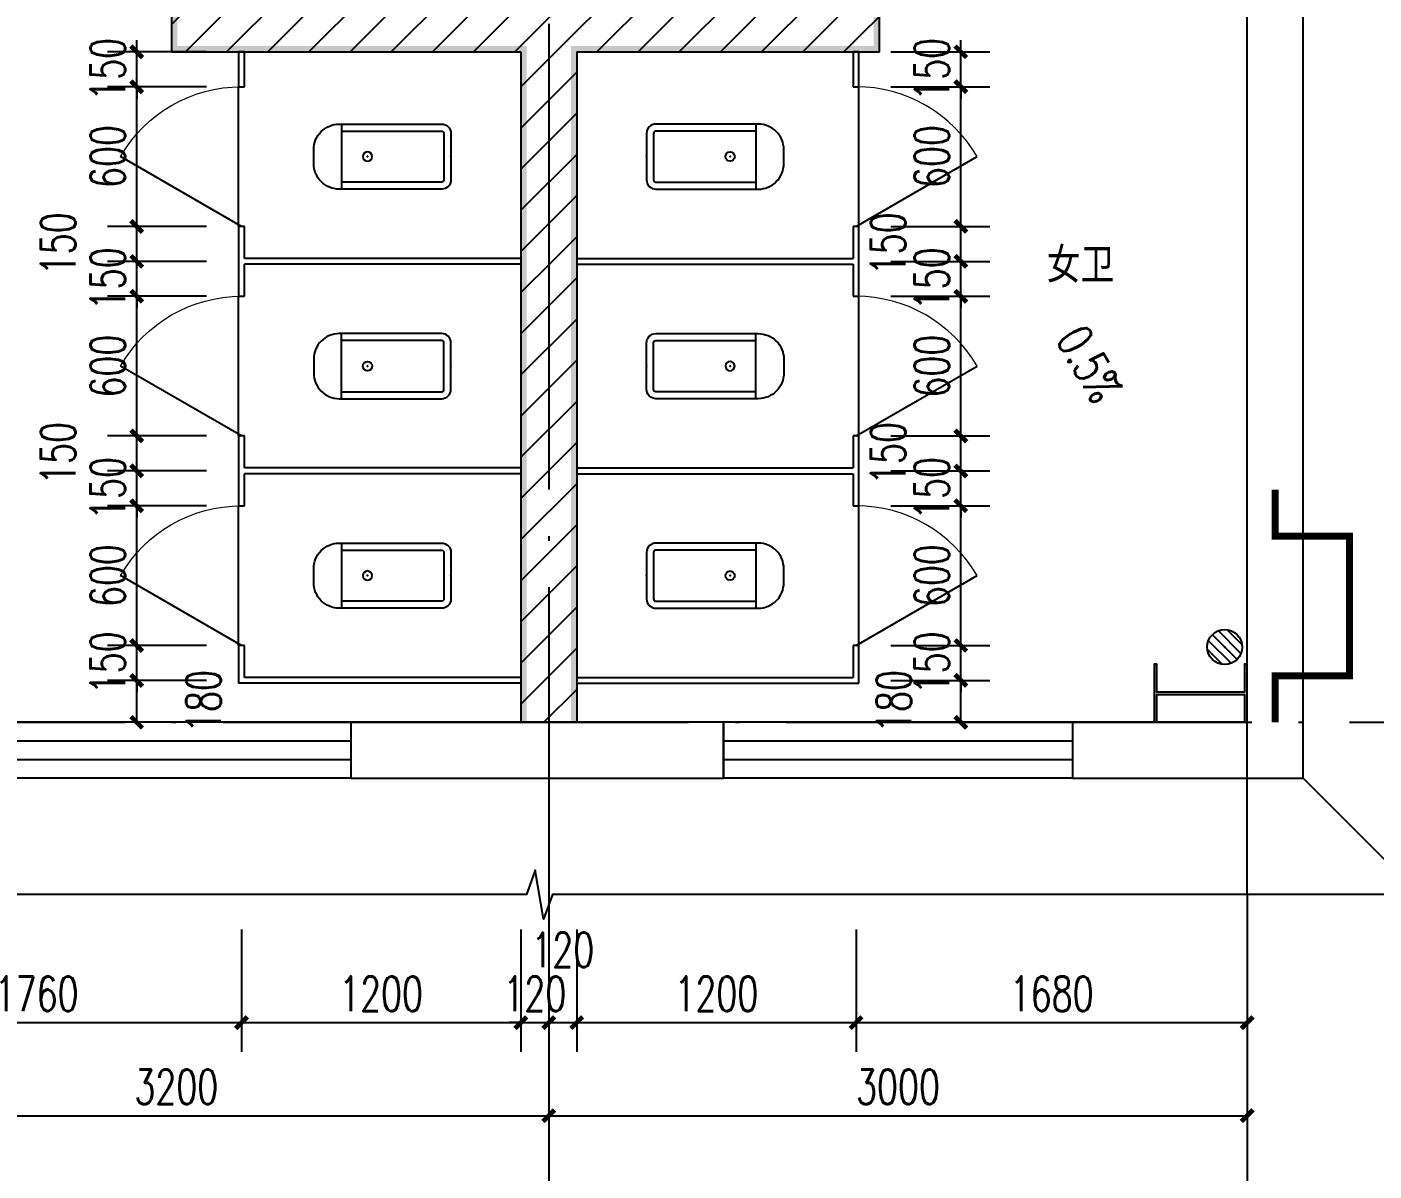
# Model space of a CAD drawing. Extents: x 13898408 to 14113608, y -853943 to -68012.
# Drawn here: x 14096500 to 14102287, y -847825 to -842910 of the extents above; entities that cross this region are included whole.
import ezdxf

# ---------------------------------------------------------------- set-up
doc = ezdxf.new("R2010")
doc.units = 0
doc.header["$LTSCALE"] = 1000
doc.header["$MEASUREMENT"] = 0
doc.linetypes.add('DOTE', pattern=[2.42, 2, -0.2, 0.02, -0.2])
for name, color, linetype in [('AXIS', 3, 'Continuous'), ('COLUMN', 2, 'Continuous'), ('DIM_SYMB', 3, 'Continuous'), ('DOTE', 1, 'DOTE'), ('LVTRY', 6, 'Continuous'), ('PUB_DIM', 3, 'Continuous'), ('PUB_HATCH', 8, 'Continuous'), ('PUB_TEXT', 7, 'Continuous'), ('PUB_WALL', 9, 'Continuous'), ('WALL', 9, 'Continuous'), ('WALL-PARAPET', 6, 'Continuous'), ('WINDOW', 4, 'Continuous')]:
    doc.layers.add(name, color=color, linetype=linetype)
doc.styles.add('_TCH_DIM', font='SIMPLEX', dxfattribs={"bigfont": 'GBCBIG'})
doc.styles.add('_TCH_DIM_T3', font='SIMPLEX', dxfattribs={"width": 0.705882, "bigfont": 'GBCBIG'})
doc.styles.add('YAYA', font='', dxfattribs={"width": 0.8, "height": 1})
doc.styles.get('YAYA').set_extended_font_data('SimSun')
doc.dimstyles.new('_TCH_ARCH&&50', dxfattribs={"dimtxt": 148.75, "dimasz": 50, "dimexe": 125, "dimexo": 150, "dimgap": 50, "dimtad": 1, "dimdec": 0, "dimzin": 0, "dimdsep": 46, "dimtxsty": '_TCH_DIM_T3', "dimblk": 'ARCHTICK', "dimcen": 0.09, "dimclrt": 7, "dimazin": 2, "dimtfac": 1, "dimtdec": 0, "dimtix": 1, "dimtmove": 2, "dimatfit": 3, "dimfxl": 0, "dimtolj": 1, "dimtzin": 0, "dimarcsym": 0})
pattern_1 = [(45, (0, 89.76), (-88.388383, 88.388383), [])]

# ---------------------------------------------------------------- blocks, each defined once
blk = doc.blocks.new('A$C797E1D2B')
at = {"layer": 'COLUMN'}
h = blk.add_hatch(color=256, dxfattribs=at)
h.paths.add_polyline_path([(125, 400), (250, 400), (250, 388), (130, 388), (130, 200), (125, 200)])
h.paths.add_polyline_path([(0, 400), (125, 400), (125, 200), (120, 200), (120, 388), (0, 388)])
h.paths.add_polyline_path([(0, 12), (120, 12), (120, 200), (125, 200), (125, 0), (0, 0)])
h.paths.add_polyline_path([(125, 200), (130, 200), (130, 12), (250, 12), (250, 0), (125, 0)])
blk.add_lwpolyline([(250, 0), (250, 12), (130, 12), (130, 388), (250, 388), (250, 400), (0, 400), (0, 388), (120, 388), (120, 12), (0, 12), (0, 0)], close=True, dxfattribs=at)
blk = doc.blocks.new('$lvtry$00000171')
for p, q in [((-74.2, 10.6), (-10.6, 74.2)), ((-69.8, -27.4), (27.4, 69.8)), ((-53, -53), (53, 53)), ((-27.4, -69.8), (69.8, 27.4)), ((10.6, -74.2), (74.2, -10.6))]:
    blk.add_line(p, q)
blk.add_circle((0, 0), 75)
blk.add_point((0, 0))
blk = doc.blocks.new('$TCHSYS$APDOOR2D')
blk.add_line((0.5, 0), (0, 0.866))
at = {"lineweight": 13}
blk.add_arc((0.5, 0), 1, 120, 180, dxfattribs=at)
blk = doc.blocks.new('$lvtry$00000200')
at = {"color": 0}
for p, q in [((-109.8, -40, 0), (-109.8, -469.7, 0)), ((99.8, -30, 0), (-99.8, -30, 0)), ((109.8, -469.7, 0), (109.8, -40, 0))]:
    blk.add_line(p, q, dxfattribs=at)
at = {"color": 0, "elevation": 0}
blk.add_lwpolyline([(99.8, 0), (-99.8, 0, 0.414214), (-139.8, -40), (-139.8, -479.7, 0.414214), (-29.8, -589.7), (29.8, -589.7, 0.414214), (139.8, -479.7), (139.8, -40, 0.414214)], format="xyb", close=True, dxfattribs=at)
blk.add_lwpolyline([(139.8, -469.7), (-139.8, -469.7)], dxfattribs=at)
at = {"color": 0}
blk.add_circle((0, -358.6, 0), 20, dxfattribs=at)
for centre, start, end in [((-99.8, -40, 0), 90, 180), ((99.8, -40, 0), 0, 90)]:
    blk.add_arc(centre, 10, start, end, dxfattribs=at)
for p in [(0, 0), (0, -358.6, 0)]:
    blk.add_point(p, dxfattribs=at)
blk = doc.blocks.new('$TCHSYS$WIN2D')
for p, q in [((-0.5, 0.5), (0.5, 0.5)), ((-0.5, 0.5), (-0.5, -0.5)), ((0.5, 0.5), (0.5, -0.5)), ((0.5, 0.1667), (-0.5, 0.1667)), ((0.5, -0.1667), (-0.5, -0.1667)), ((-0.5, -0.5), (0.5, -0.5))]:
    blk.add_line(p, q)
blk = doc.blocks.new('_ArchTick')
at = {"color": 0, "linetype": 'ByBlock', "const_width": 0.4}
blk.add_lwpolyline([(-0.5, -0.5), (0.5, 0.5)], dxfattribs=at)
blk = doc.blocks.new('*D831')
at = {"layer": 'AXIS', "color": 0, "lineweight": -2}
for p, q in [((14095541.8, -846787.4), (14095541.8, -847712.4)), ((14098741.8, -846787.4), (14098741.8, -847712.4)), ((14095541.8, -847587.4), (14098741.8, -847587.4))]:
    blk.add_line(p, q, dxfattribs=at)
at = {"layer": 'Defpoints', "color": 0}
for p in [(14095541.8, -846637.4), (14098741.8, -846637.4), (14098741.8, -847587.4)]:
    blk.add_point(p, dxfattribs=at)
at = {"layer": 'AXIS', "color": 0, "lineweight": -2, "xscale": 50, "yscale": 50, "zscale": 50, "rotation": 180}
blk.add_blockref('_ArchTick', (14095541.8, -847587.4), dxfattribs=at)
at = {"layer": 'AXIS', "color": 0, "lineweight": -2, "xscale": 50, "yscale": 50, "zscale": 50}
blk.add_blockref('_ArchTick', (14098741.8, -847587.4), dxfattribs=at)
at = {"layer": 'AXIS', "color": 7, "insert": (14097141.8, -847463.1), "char_height": 148.75, "attachment_point": 5, "style": '_TCH_DIM_T3'}
blk.add_mtext('\\A1;3200', dxfattribs=at)
blk = doc.blocks.new('*D832')
at = {"layer": 'AXIS', "color": 0, "lineweight": -2}
for p, q in [((14098741.8, -846787.4), (14098741.8, -847712.4)), ((14101741.8, -846787.4), (14101741.8, -847712.4)), ((14098741.8, -847587.4), (14101741.8, -847587.4))]:
    blk.add_line(p, q, dxfattribs=at)
at = {"layer": 'Defpoints', "color": 0}
for p in [(14098741.8, -846637.4), (14101741.8, -846637.4), (14101741.8, -847587.4)]:
    blk.add_point(p, dxfattribs=at)
at = {"layer": 'AXIS', "color": 0, "lineweight": -2, "xscale": 50, "yscale": 50, "zscale": 50, "rotation": 180}
blk.add_blockref('_ArchTick', (14098741.8, -847587.4), dxfattribs=at)
at = {"layer": 'AXIS', "color": 0, "lineweight": -2, "xscale": 50, "yscale": 50, "zscale": 50}
blk.add_blockref('_ArchTick', (14101741.8, -847587.4), dxfattribs=at)
at = {"layer": 'AXIS', "color": 7, "insert": (14100241.8, -847463.1), "char_height": 148.75, "attachment_point": 5, "style": '_TCH_DIM_T3'}
blk.add_mtext('\\A1;3000', dxfattribs=at)
blk = doc.blocks.new('*D834')
at = {"layer": 'AXIS', "color": 0, "lineweight": -2}
for p, q in [((14095661.8, -846787.4), (14095661.8, -847312.4)), ((14097421.8, -846787.4), (14097421.8, -847312.4)), ((14095661.8, -847187.4), (14097421.8, -847187.4))]:
    blk.add_line(p, q, dxfattribs=at)
at = {"layer": 'Defpoints', "color": 0}
for p in [(14095661.8, -846637.4), (14097421.8, -846637.4), (14097421.8, -847187.4)]:
    blk.add_point(p, dxfattribs=at)
at = {"layer": 'AXIS', "color": 0, "lineweight": -2, "xscale": 50, "yscale": 50, "zscale": 50, "rotation": 180}
blk.add_blockref('_ArchTick', (14095661.8, -847187.4), dxfattribs=at)
at = {"layer": 'AXIS', "color": 0, "lineweight": -2, "xscale": 50, "yscale": 50, "zscale": 50}
blk.add_blockref('_ArchTick', (14097421.8, -847187.4), dxfattribs=at)
at = {"layer": 'AXIS', "color": 7, "insert": (14096541.8, -847063.1), "char_height": 148.75, "attachment_point": 5, "style": '_TCH_DIM_T3'}
blk.add_mtext('\\A1;1760', dxfattribs=at)
blk = doc.blocks.new('*D835')
at = {"layer": 'AXIS', "color": 0, "lineweight": -2}
for p, q in [((14097421.8, -846787.4), (14097421.8, -847312.4)), ((14098621.8, -846787.4), (14098621.8, -847312.4)), ((14097421.8, -847187.4), (14098621.8, -847187.4))]:
    blk.add_line(p, q, dxfattribs=at)
at = {"layer": 'Defpoints', "color": 0}
for p in [(14097421.8, -846637.4), (14098621.8, -846637.4), (14098621.8, -847187.4)]:
    blk.add_point(p, dxfattribs=at)
at = {"layer": 'AXIS', "color": 0, "lineweight": -2, "xscale": 50, "yscale": 50, "zscale": 50, "rotation": 180}
blk.add_blockref('_ArchTick', (14097421.8, -847187.4), dxfattribs=at)
at = {"layer": 'AXIS', "color": 0, "lineweight": -2, "xscale": 50, "yscale": 50, "zscale": 50}
blk.add_blockref('_ArchTick', (14098621.8, -847187.4), dxfattribs=at)
at = {"layer": 'AXIS', "color": 7, "insert": (14098021.8, -847063.1), "char_height": 148.75, "attachment_point": 5, "style": '_TCH_DIM_T3'}
blk.add_mtext('\\A1;1200', dxfattribs=at)
blk = doc.blocks.new('*D836')
at = {"layer": 'AXIS', "color": 0, "lineweight": -2}
for p, q in [((14098621.8, -846787.4), (14098621.8, -847312.4)), ((14098741.8, -846787.4), (14098741.8, -847312.4)), ((14098621.8, -847187.4), (14098571.8, -847187.4)), ((14098621.8, -847187.4), (14098741.8, -847187.4)), ((14098741.8, -847187.4), (14098791.8, -847187.4))]:
    blk.add_line(p, q, dxfattribs=at)
at = {"layer": 'Defpoints', "color": 0}
for p in [(14098621.8, -846637.4), (14098741.8, -846637.4), (14098741.8, -847187.4)]:
    blk.add_point(p, dxfattribs=at)
at = {"layer": 'AXIS', "color": 0, "lineweight": -2, "xscale": 50, "yscale": 50, "zscale": 50}
blk.add_blockref('_ArchTick', (14098621.8, -847187.4), dxfattribs=at)
at = {"layer": 'AXIS', "color": 0, "lineweight": -2, "xscale": 50, "yscale": 50, "zscale": 50, "rotation": 180}
blk.add_blockref('_ArchTick', (14098741.8, -847187.4), dxfattribs=at)
at = {"layer": 'AXIS', "color": 7, "insert": (14098681.8, -847063.1), "char_height": 148.75, "attachment_point": 5, "style": '_TCH_DIM_T3'}
blk.add_mtext('\\A1;120', dxfattribs=at)
blk = doc.blocks.new('*D837')
at = {"layer": 'AXIS', "color": 0, "lineweight": -2}
for p, q in [((14098741.8, -846787.4), (14098741.8, -847312.4)), ((14098861.8, -846787.4), (14098861.8, -847312.4)), ((14098741.8, -847187.4), (14098861.8, -847187.4))]:
    blk.add_line(p, q, dxfattribs=at)
at = {"layer": 'Defpoints', "color": 0}
for p in [(14098741.8, -846637.4), (14098861.8, -846637.4), (14098861.8, -847187.4)]:
    blk.add_point(p, dxfattribs=at)
at = {"layer": 'AXIS', "color": 0, "lineweight": -2, "xscale": 50, "yscale": 50, "zscale": 50, "rotation": 180}
blk.add_blockref('_ArchTick', (14098741.8, -847187.4), dxfattribs=at)
at = {"layer": 'AXIS', "color": 0, "lineweight": -2, "xscale": 50, "yscale": 50, "zscale": 50}
blk.add_blockref('_ArchTick', (14098861.8, -847187.4), dxfattribs=at)
at = {"layer": 'AXIS', "color": 7, "insert": (14098801.8, -846874.9), "char_height": 148.75, "attachment_point": 5, "style": '_TCH_DIM_T3'}
blk.add_mtext('\\A1;120', dxfattribs=at)
blk = doc.blocks.new('*D838')
at = {"layer": 'AXIS', "color": 0, "lineweight": -2}
for p, q in [((14098861.8, -846787.4), (14098861.8, -847312.4)), ((14100061.8, -846787.4), (14100061.8, -847312.4)), ((14098861.8, -847187.4), (14100061.8, -847187.4))]:
    blk.add_line(p, q, dxfattribs=at)
at = {"layer": 'Defpoints', "color": 0}
for p in [(14098861.8, -846637.4), (14100061.8, -846637.4), (14100061.8, -847187.4)]:
    blk.add_point(p, dxfattribs=at)
at = {"layer": 'AXIS', "color": 0, "lineweight": -2, "xscale": 50, "yscale": 50, "zscale": 50, "rotation": 180}
blk.add_blockref('_ArchTick', (14098861.8, -847187.4), dxfattribs=at)
at = {"layer": 'AXIS', "color": 0, "lineweight": -2, "xscale": 50, "yscale": 50, "zscale": 50}
blk.add_blockref('_ArchTick', (14100061.8, -847187.4), dxfattribs=at)
at = {"layer": 'AXIS', "color": 7, "insert": (14099461.8, -847063.1), "char_height": 148.75, "attachment_point": 5, "style": '_TCH_DIM_T3'}
blk.add_mtext('\\A1;1200', dxfattribs=at)
blk = doc.blocks.new('*D839')
at = {"layer": 'AXIS', "color": 0, "lineweight": -2}
for p, q in [((14100061.8, -846787.4), (14100061.8, -847312.4)), ((14101741.8, -846787.4), (14101741.8, -847312.4)), ((14100061.8, -847187.4), (14101741.8, -847187.4))]:
    blk.add_line(p, q, dxfattribs=at)
at = {"layer": 'Defpoints', "color": 0}
for p in [(14100061.8, -846637.4), (14101741.8, -846637.4), (14101741.8, -847187.4)]:
    blk.add_point(p, dxfattribs=at)
at = {"layer": 'AXIS', "color": 0, "lineweight": -2, "xscale": 50, "yscale": 50, "zscale": 50, "rotation": 180}
blk.add_blockref('_ArchTick', (14100061.8, -847187.4), dxfattribs=at)
at = {"layer": 'AXIS', "color": 0, "lineweight": -2, "xscale": 50, "yscale": 50, "zscale": 50}
blk.add_blockref('_ArchTick', (14101741.8, -847187.4), dxfattribs=at)
at = {"layer": 'AXIS', "color": 7, "insert": (14100901.8, -847063.1), "char_height": 148.75, "attachment_point": 5, "style": '_TCH_DIM_T3'}
blk.add_mtext('\\A1;1680', dxfattribs=at)
blk = doc.blocks.new('*D863')
at = {"layer": 'Defpoints', "color": 0}
for p in [(14100061.8, -845717.4), (14100511.8, -845717.4), (14100061.8, -845897.4)]:
    blk.add_point(p, dxfattribs=at)
at = {"layer": 'PUB_DIM', "color": 0, "lineweight": -2}
for p, q in [((14100211.8, -845717.4), (14100636.8, -845717.4)), ((14100511.8, -845897.4), (14100511.8, -845717.4)), ((14100211.8, -845897.4), (14100636.8, -845897.4))]:
    blk.add_line(p, q, dxfattribs=at)
at = {"layer": 'PUB_DIM', "color": 0, "lineweight": -2, "xscale": 50, "yscale": 50, "zscale": 50}
for p, rotation in [((14100511.8, -845717.4), 90), ((14100511.8, -845897.4), 270)]:
    blk.add_blockref('_ArchTick', p, dxfattribs=dict(at, rotation=rotation))
at = {"layer": 'PUB_DIM', "color": 7, "insert": (14100224.3, -845807.4), "char_height": 148.75, "attachment_point": 5, "rotation": 90, "style": '_TCH_DIM_T3'}
blk.add_mtext('\\A1;180', dxfattribs=at)
blk = doc.blocks.new('*D864')
at = {"layer": 'Defpoints', "color": 0}
for p in [(14100061.8, -845567.4), (14100511.8, -845567.4), (14100061.8, -845717.4)]:
    blk.add_point(p, dxfattribs=at)
at = {"layer": 'PUB_DIM', "color": 0, "lineweight": -2}
for p, q in [((14100511.8, -845567.4), (14100511.8, -845517.4)), ((14100211.8, -845567.4), (14100636.8, -845567.4)), ((14100511.8, -845717.4), (14100511.8, -845567.4)), ((14100211.8, -845717.4), (14100636.8, -845717.4)), ((14100511.8, -845717.4), (14100511.8, -845767.4))]:
    blk.add_line(p, q, dxfattribs=at)
at = {"layer": 'PUB_DIM', "color": 0, "lineweight": -2, "xscale": 50, "yscale": 50, "zscale": 50}
for p, rotation in [((14100511.8, -845567.4), 270), ((14100511.8, -845717.4), 90)]:
    blk.add_blockref('_ArchTick', p, dxfattribs=dict(at, rotation=rotation))
at = {"layer": 'PUB_DIM', "color": 7, "insert": (14100387.4, -845642.4), "char_height": 148.75, "attachment_point": 5, "rotation": 90, "style": '_TCH_DIM_T3'}
blk.add_mtext('\\A1;150', dxfattribs=at)
blk = doc.blocks.new('*D865')
at = {"layer": 'Defpoints', "color": 0}
for p in [(14100061.8, -844967.4), (14100511.8, -844967.4), (14100061.8, -845567.4)]:
    blk.add_point(p, dxfattribs=at)
at = {"layer": 'PUB_DIM', "color": 0, "lineweight": -2}
for p, q in [((14100211.8, -844967.4), (14100636.8, -844967.4)), ((14100511.8, -845567.4), (14100511.8, -844967.4)), ((14100211.8, -845567.4), (14100636.8, -845567.4))]:
    blk.add_line(p, q, dxfattribs=at)
at = {"layer": 'PUB_DIM', "color": 0, "lineweight": -2, "xscale": 50, "yscale": 50, "zscale": 50}
for p, rotation in [((14100511.8, -844967.4), 90), ((14100511.8, -845567.4), 270)]:
    blk.add_blockref('_ArchTick', p, dxfattribs=dict(at, rotation=rotation))
at = {"layer": 'PUB_DIM', "color": 7, "insert": (14100387.4, -845267.4), "char_height": 148.75, "attachment_point": 5, "rotation": 90, "style": '_TCH_DIM_T3'}
blk.add_mtext('\\A1;600', dxfattribs=at)
blk = doc.blocks.new('*D866')
at = {"layer": 'Defpoints', "color": 0}
for p in [(14100061.8, -844817.4), (14100511.8, -844817.4), (14100061.8, -844967.4)]:
    blk.add_point(p, dxfattribs=at)
at = {"layer": 'PUB_DIM', "color": 0, "lineweight": -2}
for p, q in [((14100511.8, -844817.4), (14100511.8, -844767.4)), ((14100211.8, -844817.4), (14100636.8, -844817.4)), ((14100511.8, -844967.4), (14100511.8, -844817.4)), ((14100211.8, -844967.4), (14100636.8, -844967.4)), ((14100511.8, -844967.4), (14100511.8, -845017.4))]:
    blk.add_line(p, q, dxfattribs=at)
at = {"layer": 'PUB_DIM', "color": 0, "lineweight": -2, "xscale": 50, "yscale": 50, "zscale": 50}
for p, rotation in [((14100511.8, -844817.4), 270), ((14100511.8, -844967.4), 90)]:
    blk.add_blockref('_ArchTick', p, dxfattribs=dict(at, rotation=rotation))
at = {"layer": 'PUB_DIM', "color": 7, "insert": (14100387.4, -844892.4), "char_height": 148.75, "attachment_point": 5, "rotation": 90, "style": '_TCH_DIM_T3'}
blk.add_mtext('\\A1;150', dxfattribs=at)
blk = doc.blocks.new('*D867')
at = {"layer": 'Defpoints', "color": 0}
for p in [(14100061.8, -844667.4), (14100511.8, -844667.4), (14100061.8, -844817.4)]:
    blk.add_point(p, dxfattribs=at)
at = {"layer": 'PUB_DIM', "color": 0, "lineweight": -2}
for p, q in [((14100211.8, -844667.4), (14100636.8, -844667.4)), ((14100511.8, -844817.4), (14100511.8, -844667.4)), ((14100211.8, -844817.4), (14100636.8, -844817.4))]:
    blk.add_line(p, q, dxfattribs=at)
at = {"layer": 'PUB_DIM', "color": 0, "lineweight": -2, "xscale": 50, "yscale": 50, "zscale": 50}
for p, rotation in [((14100511.8, -844667.4), 90), ((14100511.8, -844817.4), 270)]:
    blk.add_blockref('_ArchTick', p, dxfattribs=dict(at, rotation=rotation))
at = {"layer": 'PUB_DIM', "color": 7, "insert": (14100199.3, -844742.4), "char_height": 148.75, "attachment_point": 5, "rotation": 90, "style": '_TCH_DIM_T3'}
blk.add_mtext('\\A1;150', dxfattribs=at)
blk = doc.blocks.new('*D868')
at = {"layer": 'Defpoints', "color": 0}
for p in [(14100061.8, -844067.4), (14100511.8, -844067.4), (14100061.8, -844667.4)]:
    blk.add_point(p, dxfattribs=at)
at = {"layer": 'PUB_DIM', "color": 0, "lineweight": -2}
for p, q in [((14100211.8, -844067.4), (14100636.8, -844067.4)), ((14100511.8, -844667.4), (14100511.8, -844067.4)), ((14100211.8, -844667.4), (14100636.8, -844667.4))]:
    blk.add_line(p, q, dxfattribs=at)
at = {"layer": 'PUB_DIM', "color": 0, "lineweight": -2, "xscale": 50, "yscale": 50, "zscale": 50}
for p, rotation in [((14100511.8, -844067.4), 90), ((14100511.8, -844667.4), 270)]:
    blk.add_blockref('_ArchTick', p, dxfattribs=dict(at, rotation=rotation))
at = {"layer": 'PUB_DIM', "color": 7, "insert": (14100387.4, -844367.4), "char_height": 148.75, "attachment_point": 5, "rotation": 90, "style": '_TCH_DIM_T3'}
blk.add_mtext('\\A1;600', dxfattribs=at)
blk = doc.blocks.new('*D869')
at = {"layer": 'Defpoints', "color": 0}
for p in [(14100061.8, -843917.4), (14100511.8, -843917.4), (14100061.8, -844067.4)]:
    blk.add_point(p, dxfattribs=at)
at = {"layer": 'PUB_DIM', "color": 0, "lineweight": -2}
for p, q in [((14100511.8, -843917.4), (14100511.8, -843867.4)), ((14100211.8, -843917.4), (14100636.8, -843917.4)), ((14100511.8, -844067.4), (14100511.8, -843917.4)), ((14100211.8, -844067.4), (14100636.8, -844067.4)), ((14100511.8, -844067.4), (14100511.8, -844117.4))]:
    blk.add_line(p, q, dxfattribs=at)
at = {"layer": 'PUB_DIM', "color": 0, "lineweight": -2, "xscale": 50, "yscale": 50, "zscale": 50}
for p, rotation in [((14100511.8, -843917.4), 270), ((14100511.8, -844067.4), 90)]:
    blk.add_blockref('_ArchTick', p, dxfattribs=dict(at, rotation=rotation))
at = {"layer": 'PUB_DIM', "color": 7, "insert": (14100387.4, -843992.4), "char_height": 148.75, "attachment_point": 5, "rotation": 90, "style": '_TCH_DIM_T3'}
blk.add_mtext('\\A1;150', dxfattribs=at)
blk = doc.blocks.new('*D870')
at = {"layer": 'Defpoints', "color": 0}
for p in [(14100061.8, -843767.4), (14100511.8, -843767.4), (14100061.8, -843917.4)]:
    blk.add_point(p, dxfattribs=at)
at = {"layer": 'PUB_DIM', "color": 0, "lineweight": -2}
for p, q in [((14100211.8, -843767.4), (14100636.8, -843767.4)), ((14100511.8, -843917.4), (14100511.8, -843767.4)), ((14100211.8, -843917.4), (14100636.8, -843917.4))]:
    blk.add_line(p, q, dxfattribs=at)
at = {"layer": 'PUB_DIM', "color": 0, "lineweight": -2, "xscale": 50, "yscale": 50, "zscale": 50}
for p, rotation in [((14100511.8, -843767.4), 90), ((14100511.8, -843917.4), 270)]:
    blk.add_blockref('_ArchTick', p, dxfattribs=dict(at, rotation=rotation))
at = {"layer": 'PUB_DIM', "color": 7, "insert": (14100199.3, -843842.4), "char_height": 148.75, "attachment_point": 5, "rotation": 90, "style": '_TCH_DIM_T3'}
blk.add_mtext('\\A1;150', dxfattribs=at)
blk = doc.blocks.new('*D871')
at = {"layer": 'Defpoints', "color": 0}
for p in [(14100061.8, -843167.4), (14100511.8, -843167.4), (14100061.8, -843767.4)]:
    blk.add_point(p, dxfattribs=at)
at = {"layer": 'PUB_DIM', "color": 0, "lineweight": -2}
for p, q in [((14100211.8, -843167.4), (14100636.8, -843167.4)), ((14100511.8, -843767.4), (14100511.8, -843167.4)), ((14100211.8, -843767.4), (14100636.8, -843767.4))]:
    blk.add_line(p, q, dxfattribs=at)
at = {"layer": 'PUB_DIM', "color": 0, "lineweight": -2, "xscale": 50, "yscale": 50, "zscale": 50}
for p, rotation in [((14100511.8, -843167.4), 90), ((14100511.8, -843767.4), 270)]:
    blk.add_blockref('_ArchTick', p, dxfattribs=dict(at, rotation=rotation))
at = {"layer": 'PUB_DIM', "color": 7, "insert": (14100387.4, -843467.4), "char_height": 148.75, "attachment_point": 5, "rotation": 90, "style": '_TCH_DIM_T3'}
blk.add_mtext('\\A1;600', dxfattribs=at)
blk = doc.blocks.new('*D872')
at = {"layer": 'Defpoints', "color": 0}
for p in [(14100061.8, -843017.4), (14100511.8, -843017.4), (14100061.8, -843167.4)]:
    blk.add_point(p, dxfattribs=at)
at = {"layer": 'PUB_DIM', "color": 0, "lineweight": -2}
for p, q in [((14100211.8, -843017.4), (14100636.8, -843017.4)), ((14100511.8, -843017.4), (14100511.8, -842967.4)), ((14100511.8, -843167.4), (14100511.8, -843017.4)), ((14100211.8, -843167.4), (14100636.8, -843167.4)), ((14100511.8, -843167.4), (14100511.8, -843217.4))]:
    blk.add_line(p, q, dxfattribs=at)
at = {"layer": 'PUB_DIM', "color": 0, "lineweight": -2, "xscale": 50, "yscale": 50, "zscale": 50}
for p, rotation in [((14100511.8, -843017.4), 270), ((14100511.8, -843167.4), 90)]:
    blk.add_blockref('_ArchTick', p, dxfattribs=dict(at, rotation=rotation))
at = {"layer": 'PUB_DIM', "color": 7, "insert": (14100387.4, -843092.4), "char_height": 148.75, "attachment_point": 5, "rotation": 90, "style": '_TCH_DIM_T3'}
blk.add_mtext('\\A1;150', dxfattribs=at)
blk = doc.blocks.new('*D874')
at = {"layer": 'Defpoints', "color": 0}
for p in [(14096971.8, -845717.4), (14097421.8, -845717.4), (14097421.8, -845897.4)]:
    blk.add_point(p, dxfattribs=at)
at = {"layer": 'PUB_DIM', "color": 0, "lineweight": -2}
for p, q in [((14097271.8, -845717.4), (14096846.8, -845717.4)), ((14096971.8, -845897.4), (14096971.8, -845717.4)), ((14097271.8, -845897.4), (14096846.8, -845897.4))]:
    blk.add_line(p, q, dxfattribs=at)
at = {"layer": 'PUB_DIM', "color": 0, "lineweight": -2, "xscale": 50, "yscale": 50, "zscale": 50}
for p, rotation in [((14096971.8, -845717.4), 90), ((14096971.8, -845897.4), 270)]:
    blk.add_blockref('_ArchTick', p, dxfattribs=dict(at, rotation=rotation))
at = {"layer": 'PUB_DIM', "color": 7, "insert": (14097259.3, -845807.4), "char_height": 148.75, "attachment_point": 5, "rotation": 90, "style": '_TCH_DIM_T3'}
blk.add_mtext('\\A1;180', dxfattribs=at)
blk = doc.blocks.new('*D875')
at = {"layer": 'Defpoints', "color": 0}
for p in [(14096971.8, -845567.4), (14097421.8, -845567.4), (14097421.8, -845717.4)]:
    blk.add_point(p, dxfattribs=at)
at = {"layer": 'PUB_DIM', "color": 0, "lineweight": -2}
for p, q in [((14096971.8, -845567.4), (14096971.8, -845517.4)), ((14097271.8, -845567.4), (14096846.8, -845567.4)), ((14096971.8, -845717.4), (14096971.8, -845567.4)), ((14097271.8, -845717.4), (14096846.8, -845717.4)), ((14096971.8, -845717.4), (14096971.8, -845767.4))]:
    blk.add_line(p, q, dxfattribs=at)
at = {"layer": 'PUB_DIM', "color": 0, "lineweight": -2, "xscale": 50, "yscale": 50, "zscale": 50}
for p, rotation in [((14096971.8, -845567.4), 270), ((14096971.8, -845717.4), 90)]:
    blk.add_blockref('_ArchTick', p, dxfattribs=dict(at, rotation=rotation))
at = {"layer": 'PUB_DIM', "color": 7, "insert": (14096847.4, -845642.4), "char_height": 148.75, "attachment_point": 5, "rotation": 90, "style": '_TCH_DIM_T3'}
blk.add_mtext('\\A1;150', dxfattribs=at)
blk = doc.blocks.new('*D876')
at = {"layer": 'Defpoints', "color": 0}
for p in [(14096971.8, -844967.4), (14097421.8, -844967.4), (14097421.8, -845567.4)]:
    blk.add_point(p, dxfattribs=at)
at = {"layer": 'PUB_DIM', "color": 0, "lineweight": -2}
for p, q in [((14097271.8, -844967.4), (14096846.8, -844967.4)), ((14096971.8, -845567.4), (14096971.8, -844967.4)), ((14097271.8, -845567.4), (14096846.8, -845567.4))]:
    blk.add_line(p, q, dxfattribs=at)
at = {"layer": 'PUB_DIM', "color": 0, "lineweight": -2, "xscale": 50, "yscale": 50, "zscale": 50}
for p, rotation in [((14096971.8, -844967.4), 90), ((14096971.8, -845567.4), 270)]:
    blk.add_blockref('_ArchTick', p, dxfattribs=dict(at, rotation=rotation))
at = {"layer": 'PUB_DIM', "color": 7, "insert": (14096847.4, -845267.4), "char_height": 148.75, "attachment_point": 5, "rotation": 90, "style": '_TCH_DIM_T3'}
blk.add_mtext('\\A1;600', dxfattribs=at)
blk = doc.blocks.new('*D877')
at = {"layer": 'Defpoints', "color": 0}
for p in [(14096971.8, -844817.4), (14097421.8, -844817.4), (14097421.8, -844967.4)]:
    blk.add_point(p, dxfattribs=at)
at = {"layer": 'PUB_DIM', "color": 0, "lineweight": -2}
for p, q in [((14096971.8, -844817.4), (14096971.8, -844767.4)), ((14097271.8, -844817.4), (14096846.8, -844817.4)), ((14096971.8, -844967.4), (14096971.8, -844817.4)), ((14097271.8, -844967.4), (14096846.8, -844967.4)), ((14096971.8, -844967.4), (14096971.8, -845017.4))]:
    blk.add_line(p, q, dxfattribs=at)
at = {"layer": 'PUB_DIM', "color": 0, "lineweight": -2, "xscale": 50, "yscale": 50, "zscale": 50}
for p, rotation in [((14096971.8, -844817.4), 270), ((14096971.8, -844967.4), 90)]:
    blk.add_blockref('_ArchTick', p, dxfattribs=dict(at, rotation=rotation))
at = {"layer": 'PUB_DIM', "color": 7, "insert": (14096847.4, -844892.4), "char_height": 148.75, "attachment_point": 5, "rotation": 90, "style": '_TCH_DIM_T3'}
blk.add_mtext('\\A1;150', dxfattribs=at)
blk = doc.blocks.new('*D878')
at = {"layer": 'Defpoints', "color": 0}
for p in [(14096971.8, -844667.4), (14097421.8, -844667.4), (14097421.8, -844817.4)]:
    blk.add_point(p, dxfattribs=at)
at = {"layer": 'PUB_DIM', "color": 0, "lineweight": -2}
for p, q in [((14097271.8, -844667.4), (14096846.8, -844667.4)), ((14096971.8, -844817.4), (14096971.8, -844667.4)), ((14097271.8, -844817.4), (14096846.8, -844817.4))]:
    blk.add_line(p, q, dxfattribs=at)
at = {"layer": 'PUB_DIM', "color": 0, "lineweight": -2, "xscale": 50, "yscale": 50, "zscale": 50}
for p, rotation in [((14096971.8, -844667.4), 90), ((14096971.8, -844817.4), 270)]:
    blk.add_blockref('_ArchTick', p, dxfattribs=dict(at, rotation=rotation))
at = {"layer": 'PUB_DIM', "color": 7, "insert": (14096634.3, -844742.4), "char_height": 148.75, "attachment_point": 5, "rotation": 90, "style": '_TCH_DIM_T3'}
blk.add_mtext('\\A1;150', dxfattribs=at)
blk = doc.blocks.new('*D879')
at = {"layer": 'Defpoints', "color": 0}
for p in [(14096971.8, -844067.4), (14097421.8, -844067.4), (14097421.8, -844667.4)]:
    blk.add_point(p, dxfattribs=at)
at = {"layer": 'PUB_DIM', "color": 0, "lineweight": -2}
for p, q in [((14097271.8, -844067.4), (14096846.8, -844067.4)), ((14096971.8, -844667.4), (14096971.8, -844067.4)), ((14097271.8, -844667.4), (14096846.8, -844667.4))]:
    blk.add_line(p, q, dxfattribs=at)
at = {"layer": 'PUB_DIM', "color": 0, "lineweight": -2, "xscale": 50, "yscale": 50, "zscale": 50}
for p, rotation in [((14096971.8, -844067.4), 90), ((14096971.8, -844667.4), 270)]:
    blk.add_blockref('_ArchTick', p, dxfattribs=dict(at, rotation=rotation))
at = {"layer": 'PUB_DIM', "color": 7, "insert": (14096847.4, -844367.4), "char_height": 148.75, "attachment_point": 5, "rotation": 90, "style": '_TCH_DIM_T3'}
blk.add_mtext('\\A1;600', dxfattribs=at)
blk = doc.blocks.new('*D880')
at = {"layer": 'Defpoints', "color": 0}
for p in [(14096971.8, -843917.4), (14097421.8, -843917.4), (14097421.8, -844067.4)]:
    blk.add_point(p, dxfattribs=at)
at = {"layer": 'PUB_DIM', "color": 0, "lineweight": -2}
for p, q in [((14096971.8, -843917.4), (14096971.8, -843867.4)), ((14097271.8, -843917.4), (14096846.8, -843917.4)), ((14096971.8, -844067.4), (14096971.8, -843917.4)), ((14097271.8, -844067.4), (14096846.8, -844067.4)), ((14096971.8, -844067.4), (14096971.8, -844117.4))]:
    blk.add_line(p, q, dxfattribs=at)
at = {"layer": 'PUB_DIM', "color": 0, "lineweight": -2, "xscale": 50, "yscale": 50, "zscale": 50}
for p, rotation in [((14096971.8, -843917.4), 270), ((14096971.8, -844067.4), 90)]:
    blk.add_blockref('_ArchTick', p, dxfattribs=dict(at, rotation=rotation))
at = {"layer": 'PUB_DIM', "color": 7, "insert": (14096847.4, -843992.4), "char_height": 148.75, "attachment_point": 5, "rotation": 90, "style": '_TCH_DIM_T3'}
blk.add_mtext('\\A1;150', dxfattribs=at)
blk = doc.blocks.new('*D881')
at = {"layer": 'Defpoints', "color": 0}
for p in [(14096971.8, -843767.4), (14097421.8, -843767.4), (14097421.8, -843917.4)]:
    blk.add_point(p, dxfattribs=at)
at = {"layer": 'PUB_DIM', "color": 0, "lineweight": -2}
for p, q in [((14097271.8, -843767.4), (14096846.8, -843767.4)), ((14096971.8, -843917.4), (14096971.8, -843767.4)), ((14097271.8, -843917.4), (14096846.8, -843917.4))]:
    blk.add_line(p, q, dxfattribs=at)
at = {"layer": 'PUB_DIM', "color": 0, "lineweight": -2, "xscale": 50, "yscale": 50, "zscale": 50}
for p, rotation in [((14096971.8, -843767.4), 90), ((14096971.8, -843917.4), 270)]:
    blk.add_blockref('_ArchTick', p, dxfattribs=dict(at, rotation=rotation))
at = {"layer": 'PUB_DIM', "color": 7, "insert": (14096634.3, -843842.4), "char_height": 148.75, "attachment_point": 5, "rotation": 90, "style": '_TCH_DIM_T3'}
blk.add_mtext('\\A1;150', dxfattribs=at)
blk = doc.blocks.new('*D882')
at = {"layer": 'Defpoints', "color": 0}
for p in [(14096971.8, -843167.4), (14097421.8, -843167.4), (14097421.8, -843767.4)]:
    blk.add_point(p, dxfattribs=at)
at = {"layer": 'PUB_DIM', "color": 0, "lineweight": -2}
for p, q in [((14097271.8, -843167.4), (14096846.8, -843167.4)), ((14096971.8, -843767.4), (14096971.8, -843167.4)), ((14097271.8, -843767.4), (14096846.8, -843767.4))]:
    blk.add_line(p, q, dxfattribs=at)
at = {"layer": 'PUB_DIM', "color": 0, "lineweight": -2, "xscale": 50, "yscale": 50, "zscale": 50}
for p, rotation in [((14096971.8, -843167.4), 90), ((14096971.8, -843767.4), 270)]:
    blk.add_blockref('_ArchTick', p, dxfattribs=dict(at, rotation=rotation))
at = {"layer": 'PUB_DIM', "color": 7, "insert": (14096847.4, -843467.4), "char_height": 148.75, "attachment_point": 5, "rotation": 90, "style": '_TCH_DIM_T3'}
blk.add_mtext('\\A1;600', dxfattribs=at)
blk = doc.blocks.new('*D883')
at = {"layer": 'Defpoints', "color": 0}
for p in [(14096971.8, -843017.4), (14097421.8, -843017.4), (14097421.8, -843167.4)]:
    blk.add_point(p, dxfattribs=at)
at = {"layer": 'PUB_DIM', "color": 0, "lineweight": -2}
for p, q in [((14097271.8, -843017.4), (14096846.8, -843017.4)), ((14096971.8, -843017.4), (14096971.8, -842967.4)), ((14096971.8, -843167.4), (14096971.8, -843017.4)), ((14097271.8, -843167.4), (14096846.8, -843167.4)), ((14096971.8, -843167.4), (14096971.8, -843217.4))]:
    blk.add_line(p, q, dxfattribs=at)
at = {"layer": 'PUB_DIM', "color": 0, "lineweight": -2, "xscale": 50, "yscale": 50, "zscale": 50}
for p, rotation in [((14096971.8, -843017.4), 270), ((14096971.8, -843167.4), 90)]:
    blk.add_blockref('_ArchTick', p, dxfattribs=dict(at, rotation=rotation))
at = {"layer": 'PUB_DIM', "color": 7, "insert": (14096847.4, -843092.4), "char_height": 148.75, "attachment_point": 5, "rotation": 90, "style": '_TCH_DIM_T3'}
blk.add_mtext('\\A1;150', dxfattribs=at)

msp = doc.modelspace()

# ---------------------------------------------------------------- hatches: boundary and pattern name
at = {"layer": 'PUB_HATCH'}
h = msp.add_hatch(dxfattribs=at)
h.set_pattern_fill('普通砖', color=256, scale=50, style=0)
h.set_pattern_definition(pattern_1)
h.paths.add_polyline_path([(14097121.8, -843017.4), (14097361.8, -842777.4), (14097361.8, -841837.4), (14097121.8, -841837.4)])
h = msp.add_hatch(dxfattribs=at)
h.set_pattern_fill('普通砖', color=256, scale=50, style=0)
h.set_pattern_definition(pattern_1)
h.paths.add_polyline_path([(14099921.8, -842777.4), (14100161.8, -843017.4), (14100161.8, -841837.4), (14099921.8, -841837.4)])
h = msp.add_hatch(dxfattribs=at)
h.set_pattern_fill('普通砖', color=256, scale=50, style=0)
h.set_pattern_definition(pattern_1)
h.paths.add_polyline_path([(14097121.8, -843017.4), (14098621.8, -843017.4), (14098701.8, -842937.4), (14098621.8, -842802.4), (14098621.8, -842777.4), (14097361.8, -842777.4)])
h = msp.add_hatch(dxfattribs=at)
h.set_pattern_fill('普通砖', color=256, scale=50, style=0)
h.set_pattern_definition(pattern_1)
h.paths.add_polyline_path([(14098701.8, -842937.4), (14098836.8, -842992.4), (14098861.8, -843017.4), (14100161.8, -843017.4), (14099921.8, -842777.4), (14098621.8, -842777.4), (14098621.8, -842802.4)])
h = msp.add_hatch(dxfattribs=at)
h.set_pattern_fill('普通砖', color=256, scale=50, style=0)
h.set_pattern_definition(pattern_1)
h.paths.add_polyline_path([(14098701.8, -842937.4), (14098621.8, -843017.4), (14098621.8, -843917.4), (14098861.8, -843917.4), (14098861.8, -843017.4), (14098836.8, -842992.4)])
h = msp.add_hatch(dxfattribs=at)
h.set_pattern_fill('普通砖', color=256, scale=50, style=0)
h.set_pattern_definition(pattern_1)
h.paths.add_polyline_path([(14098861.8, -843917.4), (14098621.8, -843917.4), (14098621.8, -844817.4), (14098861.8, -844817.4)])
h = msp.add_hatch(dxfattribs=at)
h.set_pattern_fill('普通砖', color=256, scale=50, style=0)
h.set_pattern_definition(pattern_1)
h.paths.add_polyline_path([(14098861.8, -844817.4), (14098621.8, -844817.4), (14098621.8, -845717.4), (14098861.8, -845717.4)])
h = msp.add_hatch(dxfattribs=at)
h.set_pattern_fill('普通砖', color=256, scale=50, style=0)
h.set_pattern_definition(pattern_1)
h.paths.add_polyline_path([(14098861.8, -845717.4), (14098621.8, -845717.4), (14098621.8, -845897.4), (14098861.8, -845897.4)])
at = {"layer": 'PUB_WALL'}
for points in [[(14097121.8, -841837.4), (14097121.8, -843017.4), (14097146.8, -842992.4), (14097146.8, -841862.4)], [(14100161.8, -843017.4), (14100161.8, -841837.4), (14100136.8, -841862.4), (14100136.8, -842992.4)], [(14097121.8, -843017.4), (14098621.8, -843017.4), (14098646.8, -842992.4), (14097146.8, -842992.4)], [(14098621.8, -843017.4), (14098621.8, -843917.4), (14098646.8, -843917.4), (14098646.8, -842992.4)], [(14098861.8, -843017.4), (14098861.8, -843917.4), (14098836.8, -843917.4), (14098836.8, -842992.4)], [(14098861.8, -843017.4), (14100161.8, -843017.4), (14100136.8, -842992.4), (14098836.8, -842992.4)], [(14098621.8, -843917.4), (14098621.8, -844817.4), (14098646.8, -844817.4), (14098646.8, -843917.4)], [(14098861.8, -843917.4), (14098861.8, -844817.4), (14098836.8, -844817.4), (14098836.8, -843917.4)], [(14098621.8, -844817.4), (14098621.8, -845717.4), (14098646.8, -845717.4), (14098646.8, -844817.4)], [(14098861.8, -844817.4), (14098861.8, -845717.4), (14098836.8, -845717.4), (14098836.8, -844817.4)], [(14098621.8, -845717.4), (14098621.8, -845897.4), (14098646.8, -845897.4), (14098646.8, -845717.4)], [(14098861.8, -845717.4), (14098861.8, -845897.4), (14098836.8, -845897.4), (14098836.8, -845717.4)]]:
    msp.add_hatch(color=256, dxfattribs=at).paths.add_polyline_path(points)

# ---------------------------------------------------------------- linework, layer by layer
at = {"ltscale": 0.5}
msp.add_line((14101981.8, -846137.4), (14102481.8, -846637.4), dxfattribs=at)
at = {"const_width": 30}
msp.add_lwpolyline([(14101861.8, -844897.4), (14101861.8, -845097.4), (14102181.8, -845097.4), (14102181.8, -845697.4), (14101861.8, -845697.4), (14101861.8, -845897.4)], dxfattribs=at)
at = {"layer": 'AXIS'}
for p, q in [((14098741.8, -846637.4), (14098741.8, -847937.4)), ((14101741.8, -846637.4), (14101741.8, -847937.4))]:
    msp.add_line(p, q, dxfattribs=at)
at = {"layer": 'DIM_SYMB'}
for points in [[(14100805.3, -844166.7, 0, 0, 0), (14101032.7, -844555, 40, 0, 0), (14101108.5, -844684.4, 0, 0, 0)], [(14096620.4, -844296.4, 0, 0, 0), (14096393, -844684.7, 40, 0, 0), (14096317.2, -844814.1, 0, 0, 0)]]:
    msp.add_lwpolyline(points, format="xyseb", dxfattribs=at)
msp.add_lwpolyline([(14102481.8, -846637.4), (14098758, -846637.4), (14098719.8, -846742.4), (14098682.8, -846532.4), (14098645.5, -846637.4), (14094921.8, -846637.4)], dxfattribs=at)
at = {"layer": 'DOTE'}
for p, q in [((14101741.8, -846637.4), (14101741.8, -840177.4)), ((14098741.8, -842897.4), (14098741.8, -846637.4)), ((14094921.8, -845897.4), (14102481.8, -845897.4))]:
    msp.add_line(p, q, dxfattribs=at)
at = {"layer": 'LVTRY'}
for p, q in [((14097409.3, -843017.4), (14097409.3, -843167.4)), ((14097434.3, -843017.4), (14097409.3, -843017.4)), ((14097434.3, -843167.4), (14097434.3, -843017.4)), ((14100049.3, -843017.4), (14100049.3, -843167.4)), ((14100074.3, -843017.4), (14100049.3, -843017.4)), ((14100074.3, -843167.4), (14100074.3, -843017.4)), ((14097409.3, -843167.4), (14097434.3, -843167.4)), ((14097409.3, -843767.4, 400), (14097409.3, -843167.4, 400)), ((14100049.3, -843167.4), (14100074.3, -843167.4)), ((14100074.3, -843767.4, 400), (14100074.3, -843167.4, 400)), ((14097434.3, -843767.4), (14097409.3, -843767.4)), ((14097409.3, -843767.4), (14097409.3, -843917.4)), ((14097434.3, -843904.9), (14097434.3, -843767.4)), ((14100074.3, -843767.4), (14100049.3, -843767.4)), ((14100049.3, -843767.4), (14100049.3, -843904.9)), ((14100074.3, -843917.4), (14100074.3, -843767.4)), ((14097409.3, -843917.4), (14097409.3, -844067.4)), ((14098621.8, -843904.9), (14097434.3, -843904.9)), ((14098621.8, -843929.9), (14097434.3, -843929.9)), ((14097434.3, -844067.4), (14097434.3, -843929.9)), ((14098861.8, -843904.9), (14100049.3, -843904.9)), ((14098861.8, -843904.9), (14098861.8, -843929.9)), ((14098861.8, -843929.9), (14100049.3, -843929.9)), ((14100049.3, -843929.9), (14100049.3, -844067.4)), ((14100074.3, -844067.4), (14100074.3, -843917.4)), ((14097409.3, -844067.4), (14097434.3, -844067.4)), ((14097409.3, -844667.4, 400), (14097409.3, -844067.4, 400)), ((14100049.3, -844067.4), (14100074.3, -844067.4)), ((14100074.3, -844667.4, 400), (14100074.3, -844067.4, 400)), ((14097434.3, -844667.4), (14097409.3, -844667.4)), ((14097409.3, -844667.4), (14097409.3, -844817.4)), ((14097434.3, -844804.9), (14097434.3, -844667.4)), ((14100074.3, -844667.4), (14100049.3, -844667.4)), ((14100049.3, -844667.4), (14100049.3, -844804.9)), ((14100074.3, -844817.4), (14100074.3, -844667.4)), ((14098621.8, -844804.9), (14097434.3, -844804.9)), ((14098861.8, -844804.9), (14100049.3, -844804.9)), ((14098861.8, -844804.9), (14098861.8, -844829.9)), ((14097409.3, -844817.4), (14097409.3, -844967.4)), ((14098621.8, -844829.9), (14097434.3, -844829.9)), ((14097434.3, -844967.4), (14097434.3, -844829.9)), ((14098861.8, -844829.9), (14100049.3, -844829.9)), ((14100049.3, -844829.9), (14100049.3, -844967.4)), ((14100074.3, -844967.4), (14100074.3, -844817.4)), ((14097409.3, -844967.4), (14097434.3, -844967.4)), ((14097409.3, -845567.4, 400), (14097409.3, -844967.4, 400)), ((14100049.3, -844967.4), (14100074.3, -844967.4)), ((14100074.3, -845567.4, 400), (14100074.3, -844967.4, 400)), ((14097434.3, -845567.4), (14097409.3, -845567.4)), ((14097409.3, -845567.4), (14097409.3, -845729.9)), ((14097434.3, -845704.9), (14097434.3, -845567.4)), ((14100074.3, -845567.4), (14100049.3, -845567.4)), ((14100049.3, -845567.4), (14100049.3, -845704.9)), ((14100074.3, -845729.9), (14100074.3, -845567.4)), ((14098621.8, -845729.9), (14097409.3, -845729.9)), ((14098621.8, -845704.9), (14097434.3, -845704.9)), ((14098861.8, -845704.9), (14100049.3, -845704.9)), ((14098861.8, -845704.9), (14098861.8, -845729.9)), ((14098861.8, -845729.9), (14100074.3, -845729.9))]:
    msp.add_line(p, q, dxfattribs=at)
at = {"layer": 'WALL'}
for p, q in [((14097121.8, -841837.4), (14097121.8, -843017.4)), ((14100161.8, -843017.4), (14100161.8, -841837.4)), ((14097121.8, -843017.4), (14098621.8, -843017.4)), ((14098621.8, -843017.4), (14098621.8, -843917.4)), ((14098861.8, -843017.4), (14098861.8, -843917.4)), ((14098861.8, -843017.4), (14100161.8, -843017.4)), ((14098621.8, -843917.4), (14098621.8, -844817.4)), ((14098861.8, -843917.4), (14098861.8, -844817.4)), ((14098621.8, -844817.4), (14098621.8, -845717.4)), ((14098861.8, -844817.4), (14098861.8, -845717.4)), ((14098621.8, -845717.4), (14098621.8, -845897.4)), ((14098861.8, -845717.4), (14098861.8, -845897.4))]:
    msp.add_line(p, q, dxfattribs=at)
at = {"layer": 'WALL-PARAPET'}
for p, q in [((14101981.8, -846137.4), (14101981.8, -840797.4)), ((14101741.8, -845897.4), (14101741.8, -840917.4)), ((14098621.8, -845897.4), (14097891.8, -845897.4)), ((14097891.8, -845897.4), (14097891.8, -846137.4)), ((14099491.8, -845897.4), (14098621.8, -845897.4)), ((14099491.8, -846137.4), (14099491.8, -845897.4)), ((14101741.8, -845897.4), (14100991.8, -845897.4)), ((14100991.8, -845897.4), (14100991.8, -846137.4)), ((14097891.8, -846137.4), (14098621.8, -846137.4)), ((14098621.8, -846137.4), (14099491.8, -846137.4)), ((14100991.8, -846137.4), (14101981.8, -846137.4))]:
    msp.add_line(p, q, dxfattribs=at)

# ---------------------------------------------------------------- block references
at = {"rotation": 270}
msp.add_blockref('A$C797E1D2B', (14101341.8, -845647.4), dxfattribs=at)
at = {"layer": 'LVTRY', "xscale": -600, "zscale": 25, "rotation": 90}
for p, yscale in [((14097421.8, -843467.4), 600), ((14100061.8, -843467.4), -600), ((14097421.8, -844367.4), 600), ((14100061.8, -844367.4), -600), ((14097421.8, -845267.4), 600), ((14100061.8, -845267.4), -600)]:
    msp.add_blockref('$TCHSYS$APDOOR2D', p, dxfattribs=dict(at, yscale=yscale))
at = {"layer": 'LVTRY', "yscale": -1}
for p, rotation in [((14098321.8, -843467.4, -400), 89.99999999999999), ((14099161.8, -844367.4, -400), 270), ((14098321.8, -845267.4, -400), 89.99999999999999)]:
    msp.add_blockref('$lvtry$00000200', p, dxfattribs=dict(at, rotation=rotation))
at = {"layer": 'LVTRY'}
for p, rotation in [((14099161.8, -843467.4, -400), 90.00000000000001), ((14098321.8, -844367.4, -400), 270.0000000000001), ((14099161.8, -845267.4, -400), 90.00000000000001)]:
    msp.add_blockref('$lvtry$00000200', p, dxfattribs=dict(at, rotation=rotation))
at = {"layer": 'LVTRY', "extrusion": (0, 0, -1), "xscale": -1, "zscale": -1, "rotation": 270}
msp.add_blockref('$lvtry$00000171', (-14101645.3, -845574.1), dxfattribs=at)
at = {"layer": 'WINDOW', "xscale": -1500, "yscale": 240, "zscale": -1500}
for p in [(14097141.8, -846017.4), (14100241.8, -846017.4)]:
    msp.add_blockref('$TCHSYS$WIN2D', p, dxfattribs=at)

# ---------------------------------------------------------------- texts
at = {"layer": 'PUB_TEXT', "style": 'YAYA', "width": 0.8}
msp.add_text('女卫', height=132.91, dxfattribs=at).set_placement((14100880.5, -843995.2))
at = {"layer": 'PUB_TEXT', "style": '_TCH_DIM', "width": 0.705882}
msp.add_text('0.5%%%', height=148.75, rotation=300.35318, dxfattribs=at).set_placement((14100916.3, -844252.3))

# ---------------------------------------------------------------- dimensions: what is measured, and where the dimension line sits
at = {"layer": 'AXIS'}
for p1, p2, distance, text, picture, middle in [((14095541.8, -846637.4), (14098741.8, -846637.4), -950, '3200', '*D831', (14097141.8, -847463.1)), ((14095661.8, -846637.4), (14097421.8, -846637.4), -550, '1760', '*D834', (14096541.8, -847063.1)), ((14097421.8, -846637.4), (14098621.8, -846637.4), -550, '1200', '*D835', (14098021.8, -847063.1)), ((14098621.8, -846637.4), (14098741.8, -846637.4), -550, '120', '*D836', (14098681.8, -847063.1)), ((14098741.8, -846637.4), (14101741.8, -846637.4), -950, '3000', '*D832', (14100241.8, -847463.1)), ((14098861.8, -846637.4), (14100061.8, -846637.4), -550, '1200', '*D838', (14099461.8, -847063.1)), ((14100061.8, -846637.4), (14101741.8, -846637.4), -550, '1680', '*D839', (14100901.8, -847063.1))]:
    dim = msp.add_aligned_dim(p1=p1, p2=p2, distance=distance, text=text, dimstyle='_TCH_ARCH&&50', dxfattribs=at)
    dim.commit()
    dim.dimension.update_dxf_attribs({"geometry": picture, "text_midpoint": middle})
dim = msp.add_linear_dim(base=(14098861.8, -847187.4), p1=(14098741.8, -846637.4), p2=(14098861.8, -846637.4), angle=360, text='120', dimstyle='_TCH_ARCH&&50', dxfattribs=at)
dim.commit()
dim.dimension.update_dxf_attribs({"geometry": '*D837', "text_midpoint": (14098801.8, -846874.9), "dimtype": 161})
at = {"layer": 'PUB_DIM'}
for p1, p2, distance, text, picture, middle in [((14097421.8, -843167.4), (14097421.8, -843017.4), 450, '150', '*D883', (14096847.4, -843092.4)), ((14100061.8, -843167.4), (14100061.8, -843017.4), -450, '150', '*D872', (14100387.4, -843092.4)), ((14097421.8, -843767.4), (14097421.8, -843167.4), 450, '600', '*D882', (14096847.4, -843467.4)), ((14100061.8, -843767.4), (14100061.8, -843167.4), -450, '600', '*D871', (14100387.4, -843467.4)), ((14097421.8, -844067.4), (14097421.8, -843917.4), 450, '150', '*D880', (14096847.4, -843992.4)), ((14100061.8, -844067.4), (14100061.8, -843917.4), -450, '150', '*D869', (14100387.4, -843992.4)), ((14097421.8, -844667.4), (14097421.8, -844067.4), 450, '600', '*D879', (14096847.4, -844367.4)), ((14100061.8, -844667.4), (14100061.8, -844067.4), -450, '600', '*D868', (14100387.4, -844367.4)), ((14097421.8, -844967.4), (14097421.8, -844817.4), 450, '150', '*D877', (14096847.4, -844892.4)), ((14100061.8, -844967.4), (14100061.8, -844817.4), -450, '150', '*D866', (14100387.4, -844892.4)), ((14097421.8, -845567.4), (14097421.8, -844967.4), 450, '600', '*D876', (14096847.4, -845267.4)), ((14100061.8, -845567.4), (14100061.8, -844967.4), -450, '600', '*D865', (14100387.4, -845267.4)), ((14097421.8, -845717.4), (14097421.8, -845567.4), 450, '150', '*D875', (14096847.4, -845642.4)), ((14100061.8, -845717.4), (14100061.8, -845567.4), -450, '150', '*D864', (14100387.4, -845642.4))]:
    dim = msp.add_aligned_dim(p1=p1, p2=p2, distance=distance, text=text, dimstyle='_TCH_ARCH&&50', dxfattribs=at)
    dim.commit()
    dim.dimension.update_dxf_attribs({"geometry": picture, "text_midpoint": middle})
for base, p1, p2, text, picture, middle in [((14096971.8, -843767.4), (14097421.8, -843917.4), (14097421.8, -843767.4), '150', '*D881', (14096634.3, -843842.4)), ((14100511.8, -843767.4), (14100061.8, -843917.4), (14100061.8, -843767.4), '150', '*D870', (14100199.3, -843842.4)), ((14096971.8, -844667.4), (14097421.8, -844817.4), (14097421.8, -844667.4), '150', '*D878', (14096634.3, -844742.4)), ((14100511.8, -844667.4), (14100061.8, -844817.4), (14100061.8, -844667.4), '150', '*D867', (14100199.3, -844742.4)), ((14096971.8, -845717.4), (14097421.8, -845897.4), (14097421.8, -845717.4), '180', '*D874', (14097259.3, -845807.4)), ((14100511.8, -845717.4), (14100061.8, -845897.4), (14100061.8, -845717.4), '180', '*D863', (14100224.3, -845807.4))]:
    dim = msp.add_linear_dim(base=base, p1=p1, p2=p2, angle=90, text=text, dimstyle='_TCH_ARCH&&50', dxfattribs=at)
    dim.commit()
    dim.dimension.update_dxf_attribs({"geometry": picture, "text_midpoint": middle, "dimtype": 161})

doc.saveas('drawing.dxf')
